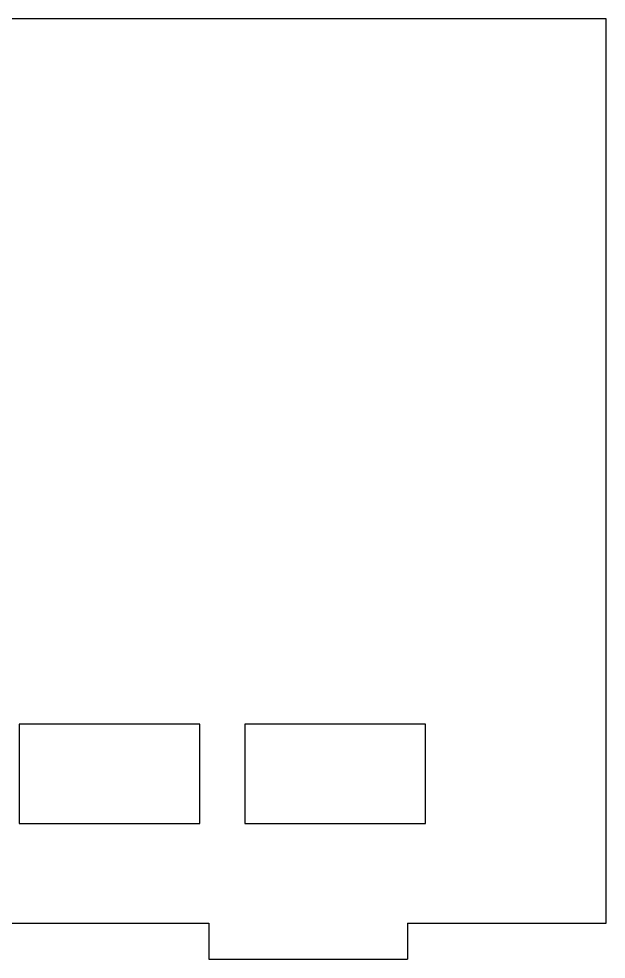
# Model space of a CAD drawing. Header units: metres. Extents: x 50 to 377, y 20 to 300.
# Drawn here: x 214.5 to 279.5, y 192.8 to 296.8 of the extents above; entities that cross this region are included whole.
import ezdxf

# ---------------------------------------------------------------- set-up
doc = ezdxf.new("R2010")
doc.units = ezdxf.units.M

msp = doc.modelspace()

# ---------------------------------------------------------------- linework, layer by layer
at = {"layer": 'Layer0'}
for p, q in [((279.53, 296.8), (169.53, 296.8)), ((279.53, 196.8), (279.53, 296.8)), ((234.53, 218.8), (214.53, 218.8)), ((214.53, 218.8), (214.53, 207.8)), ((234.53, 207.8), (234.53, 218.8)), ((259.53, 218.8), (239.53, 218.8)), ((239.53, 218.8), (239.53, 207.8)), ((259.53, 207.8), (259.53, 218.8)), ((214.53, 207.8), (234.53, 207.8)), ((239.53, 207.8), (259.53, 207.8)), ((213.53, 196.8), (235.53, 196.8)), ((235.53, 196.8), (235.53, 192.8)), ((257.53, 196.8), (257.53, 192.8)), ((257.53, 196.8), (279.53, 196.8)), ((235.53, 192.8), (257.53, 192.8))]:
    msp.add_line(p, q, dxfattribs=at)

doc.saveas('drawing.dxf')
